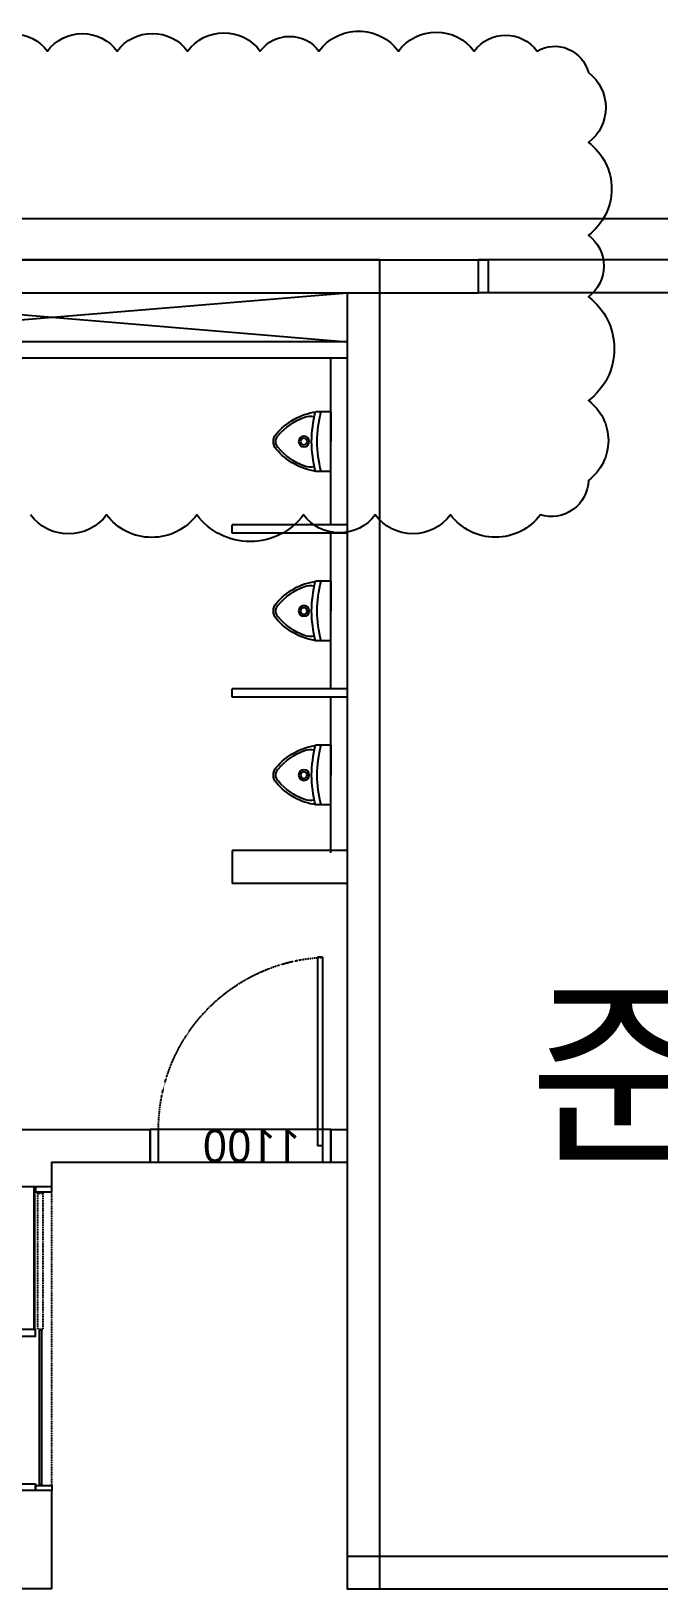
# Model space of a CAD drawing. Header units: millimetres. Extents: x 50157 to 283139, y 29188 to 187058.
# Drawn here: x 102866 to 106693, y 137388 to 146882 of the extents above; entities that cross this region are included whole.
import ezdxf
from ezdxf.enums import TextEntityAlignment as Align

# ---------------------------------------------------------------- set-up
doc = ezdxf.new("R2010")
doc.units = ezdxf.units.MM
doc.linetypes.add('D_HIDDEN', pattern=[0.35, 0.2, -0.15])
doc.layers.get('Defpoints').update_dxf_attribs({"color": 163})
for name, color, linetype in [('A-DOOR', 4, 'Continuous'), ('A-DOOR-F', 4, 'Continuous'), ('A-FIN', 6, 'Continuous'), ('A-FIN-GL', 5, 'Continuous'), ('A-FIN-ST', 4, 'Continuous'), ('A-RC', 2, 'Continuous'), ('A-TOILET', 252, 'Continuous'), ('A-VOID', 1, 'Continuous'), ('A-WALL', 3, 'Continuous'), ('A-WND2', 253, 'Continuous'), ('AA-DWXM-DOOR', 4, 'Continuous'), ('AA-REV', 150, 'Continuous'), ('G-TEXT1', 3, 'Continuous'), ('H-PAT 8', 8, 'Continuous')]:
    doc.layers.add(name, color=color, linetype=linetype)
doc.styles.add('LIM_나눔바른고딕_L', font='NanumBarunGothic.ttf')
doc.styles.add('돋움_SEOP_건대특계관숙', font='gulim.ttc', dxfattribs={"width": 0.95})

# ---------------------------------------------------------------- blocks, each defined once
blk = doc.blocks.new('WIN2800')
at = {"layer": 'A-FIN-GL', "flags": 128}
for points in [[(-2617589.1, 733099.8), (-2614789.1, 733099.8)], [(-2617589.1, 732899.8), (-2614789.1, 732899.8)]]:
    blk.add_lwpolyline(points, dxfattribs=at)
at = {"layer": 'A-FIN-ST'}
for points in [[(-2617529.1, 732899.8), (-2617589.1, 732899.8), (-2617589.1, 733099.8), (-2617529.1, 733099.8)], [(-2616159.1, 732899.8), (-2616219.1, 732899.8), (-2616219.1, 733099.8), (-2616159.1, 733099.8)], [(-2614789.1, 732899.8), (-2614849.1, 732899.8), (-2614849.1, 733099.8), (-2614789.1, 733099.8)]]:
    blk.add_lwpolyline(points, close=True, dxfattribs=at)
at = {"layer": 'A-WND2', "flags": 128}
blk.add_lwpolyline([(-2617589.1, 732649.8), (-2614789.1, 732649.8)], dxfattribs=at)
blk = doc.blocks.new('A$C198f86d3')
at = {"lineweight": -3}
for p, q in [((-181.4, 0), (0, 0)), ((-181.4, 0), (-181.4, -90.3)), ((181.4, 0), (0, 0)), ((181.4, 0), (181.4, -90.3))]:
    blk.add_line(p, q, dxfattribs=at)
for radius in [32.5, 20]:
    blk.add_circle((0, -163.5), radius, dxfattribs=at)
for centre, radius, start, end in [((20.7, 736.1), 819.8, 255.72402, 268.59199), ((204.4, -33.7), 389.9, 188.34282, 230.09684), ((20.7, 736.1), 853.3, 256.32177, 268.59199), ((-20.7, 736.1), 819.8, 271.40354, 284.27152), ((-20.7, 736.1), 853.3, 271.40354, 283.67377), ((-204.4, -33.7), 389.9, 309.8987, 351.65272), ((-39.2, -122.7), 116.1, 168.39302, 198.94105), ((208.8, -29.7), 380.8, 200.06092, 229.98251), ((-208.8, -29.7), 380.8, 310.01302, 339.93462), ((39.2, -122.7), 116.1, 341.05449, 11.60252), ((0, -280.4), 69.6, 228.89304, 269.99777), ((0, -280.4), 54.6, 229.10785, 269.99643), ((0, -280.4), 54.6, 269.99911, 310.88768), ((0, -280.4), 69.6, 269.99777, 311.10249)]:
    blk.add_arc(centre, radius, start, end, dxfattribs=at)
blk = doc.blocks.new('150 프레임 문')
for p, q in [((2463571.4, -3159342.2), (2462421.4, -3159342.2)), ((2463571.4, -3159312.2), (2462521.4, -3159312.2))]:
    blk.add_line(p, q)
for points in [[(2462521.4, -3159312.2), (2462321.4, -3159312.2), (2462321.4, -3159262.2), (2462521.4, -3159262.2)], [(2462521.4, -3160362.2), (2462321.4, -3160362.2), (2462321.4, -3160312.2), (2462521.4, -3160312.2)]]:
    blk.add_lwpolyline(points, close=True)
at = {"layer": 'AA-DWXM-DOOR'}
for p, q in [((2462421.4, -3159312.2), (2462421.4, -3159342.2)), ((2463571.4, -3159312.2), (2463571.4, -3159342.2))]:
    blk.add_line(p, q, dxfattribs=at)
at = {"layer": 'Defpoints'}
for p, q in [((2462321.4, -3160312.2), (2462321.4, -3159312.2)), ((2462521.4, -3159312.2), (2462521.4, -3160312.2))]:
    blk.add_line(p, q, dxfattribs=at)
at = {"layer": 'H-PAT 8', "linetype": 'D_HIDDEN'}
blk.add_arc((2462521.4, -3159262.2), 1050, 270, 357.2706, dxfattribs=at)
at = {"layer": 'Defpoints', "style": 'LIM_나눔바른고딕_L'}
blk.add_text('1100', height=200, rotation=1350, dxfattribs=at).set_placement((2462421.4, -3159745), align=Align.MIDDLE_CENTER)
blk = doc.blocks.new('A$C3BCF481C')
at = {"ltscale": 0.1, "elevation": 0}
for points in [[(30, 250), (0, 250), (0, 150), (30, 150)], [(1820, 250), (1850, 250), (1850, 150), (1820, 150)], [(40, 150), (0, 150), (0, 0), (40, 0)], [(34.5, 174), (980, 174), (980, 186), (34.5, 186)], [(980, 0), (940, 0), (940, 150), (980, 150)], [(1850, 140), (980, 140), (980, 146), (1850, 146)]]:
    blk.add_lwpolyline(points, close=True, dxfattribs=at)
at = {"layer": 'H-PAT 8', "linetype": 'D_HIDDEN'}
for p, q in [((30, 250, 0), (1820, 250, 0)), ((940, 0, 0), (40, 0, 0))]:
    blk.add_line(p, q, dxfattribs=at)
blk.add_lwpolyline([(980, 165), (1812.5, 165), (1812.5, 195), (980, 195), (980, 165)], dxfattribs=at)
blk = doc.blocks.new('T-3')
at = {"layer": 'A-RC', "flags": 128}
blk.add_lwpolyline([(-2693267.6, 793693.6), (-2693267.6, 801593.6), (-2685067.6, 801593.6), (-2685067.6, 793693.6), (-2684867.6, 793693.6), (-2684867.6, 801793.6), (-2693467.6, 801793.6), (-2693467.6, 793693.6), (-2693267.6, 793693.6)], dxfattribs=at)
at = {"layer": 'A-TOILET'}
for p, q in [((-2685167.6, 800178.6), (-2685167.6, 801193.6)), ((-2685067.6, 800178.6), (-2685767.6, 800178.6)), ((-2685767.6, 800128.6), (-2685767.6, 800178.6)), ((-2685067.6, 800128.6), (-2685767.6, 800128.6)), ((-2685167.6, 799178.6), (-2685167.6, 800128.6)), ((-2685067.6, 799178.6), (-2685767.6, 799178.6)), ((-2685767.6, 799128.6), (-2685767.6, 799178.6)), ((-2685067.6, 799128.6), (-2685767.6, 799128.6)), ((-2685167.6, 798178.6), (-2685167.6, 799128.6))]:
    blk.add_line(p, q, dxfattribs=at)
at = {"layer": 'A-VOID'}
for p, q in [((-2688667.6, 801293.6), (-2685067.6, 801593.6)), ((-2688667.6, 801593.6), (-2685067.6, 801293.6))]:
    blk.add_line(p, q, dxfattribs=at)
at = {"layer": 'A-WALL'}
blk.add_line((-2685767.6, 798193.6), (-2685767.6, 797993.6), dxfattribs=at)
at = {"layer": 'A-WALL', "flags": 128}
for points in [[(-2685067.6, 801293.6), (-2688667.6, 801293.6)], [(-2685067.6, 801193.6), (-2688667.6, 801193.6)], [(-2685067.6, 798193.6), (-2685767.6, 798193.6)], [(-2687317.6, 797993.6), (-2687917.6, 797993.6), (-2687917.6, 796493.6), (-2686267.6, 796493.6)], [(-2685067.6, 797993.6), (-2685767.6, 797993.6)], [(-2686267.6, 796293.6), (-2686267.6, 796493.6)], [(-2685167.6, 796493.6), (-2685067.6, 796493.6)], [(-2685167.6, 796493.6), (-2685167.6, 796293.6)], [(-2686867.6, 796143.6), (-2686867.6, 796293.6), (-2686267.6, 796293.6)], [(-2685167.6, 796293.6), (-2685067.6, 796293.6)], [(-2686867.6, 796143.6), (-2687067.6, 796143.6)], [(-2686867.6, 794293.6), (-2689067.6, 794293.6)], [(-2686867.6, 793693.6), (-2686867.6, 794293.6)], [(-2686867.6, 793693.6), (-2687067.6, 793693.6)]]:
    blk.add_lwpolyline(points, dxfattribs=at)
at = {"layer": 'AA-REV'}
blk.add_lwpolyline([(-2687307.8, 803066.5, -0.5), (-2686895.2, 803066.5, -0.5), (-2686469.9, 803066.5, -0.5), (-2686040, 803066.5, -0.5), (-2685597.3, 803066.5, -0.5), (-2685239.5, 803066.5, -0.5), (-2684755.4, 803066.5, -0.5), (-2684294, 803066.5, -0.5), (-2683909.3, 803066.5, -0.5), (-2683597.1, 802934.8, -0.5), (-2683597.1, 802509.6, -0.5), (-2683597.1, 801944.1, -0.5), (-2683597.1, 801567.8, -0.5), (-2683597.1, 800936, -0.5), (-2683597.1, 800449.6, -0.5), (-2683889.9, 800239.5, -0.5), (-2684437.5, 800239.5, -0.5), (-2684896.7, 800239.5, -0.5), (-2685333.8, 800239.5, -0.5), (-2685983.9, 800239.5, -0.5), (-2686533.9, 800239.5, -0.5), (-2686998.5, 800239.5, -0.5)], format="xyb", dxfattribs=at)
at = {"layer": 'A-DOOR', "linetype": 'Continuous', "ltscale": 300, "xscale": -1, "rotation": 269.9999999999999}
blk.add_blockref('150 프레임 문', (474094.6, -1666027.8), dxfattribs=at)
at = {"layer": 'A-DOOR-F', "xscale": -1, "rotation": 270.0000103843635}
blk.add_blockref('A$C3BCF481C', (-2687117.6, 794293.6, 0), dxfattribs=at)
at = {"layer": 'A-TOILET', "xscale": -1, "rotation": 270.0000000000001}
for p in [(-2685167.6, 800686.1), (-2685167.6, 799653.6), (-2685167.6, 798653.6)]:
    blk.add_blockref('A$C198f86d3', p, dxfattribs=at)

msp = doc.modelspace()

# ---------------------------------------------------------------- linework, layer by layer
at = {"layer": 'A-FIN', "flags": 128}
msp.add_lwpolyline([(105592.5, 145737.8), (96392.5, 145737.8)], dxfattribs=at)
at = {"layer": 'A-RC', "flags": 128}
for points in [[(96392.5, 145487.8), (105592.5, 145487.8)], [(96392.5, 145287.8), (105592.5, 145287.8)], [(104792.5, 137587.8), (108792.5, 137587.8)], [(104792.5, 137387.8), (108792.5, 137387.8)]]:
    msp.add_lwpolyline(points, dxfattribs=at)

# ---------------------------------------------------------------- block references
at = {"rotation": 180}
msp.add_blockref('WIN2800', (-2509196.5, 878387.6), dxfattribs=at)

# ---------------------------------------------------------------- texts
at = {"layer": 'G-TEXT1', "style": '돋움_SEOP_건대특계관숙'}
msp.add_text('준비', height=900, rotation=360, dxfattribs=at).set_placement((107030.2, 140525.8), align=Align.MIDDLE_CENTER)

# ---------------------------------------------------------------- next in the draw order: block references
msp.add_blockref('T-3', (2789860.1, -656305.8))

doc.saveas('drawing.dxf')
